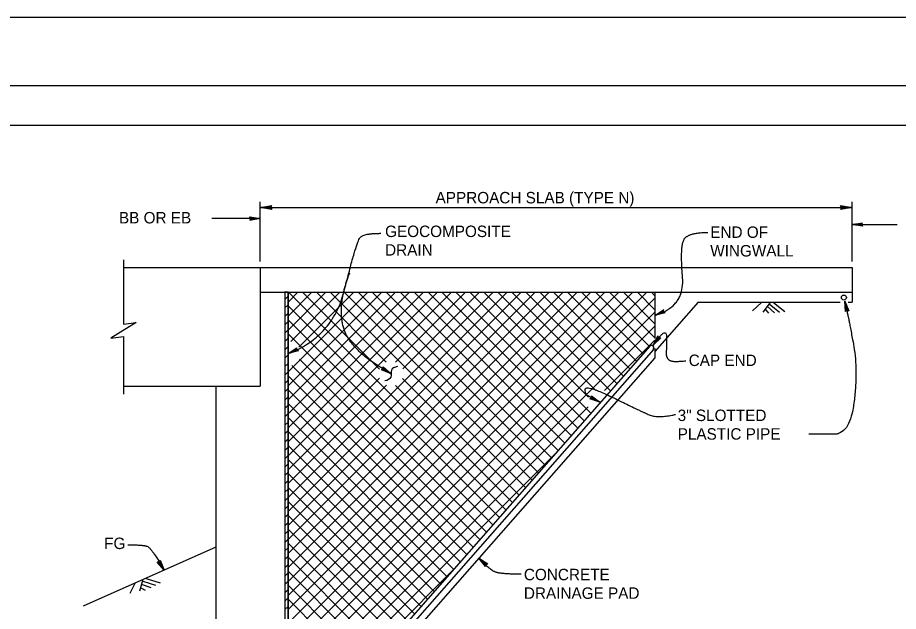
# Model space of a CAD drawing. Extents: x -893 to 867, y -474 to 712.
# Drawn here: x -306 to 252, y 336 to 712 of the extents above; entities that cross this region are included whole.
import ezdxf

# ---------------------------------------------------------------- set-up
doc = ezdxf.new("R2010")
doc.units = 0
for name, color, linetype in [('12 Coord Grid', 7, 'Continuous'), ('border_PLOTTING-ELEMENTS', 7, 'Continuous'), ('border_rw_22x34_Cut_Lines', 7, 'Continuous'), ('border_SHEET', 7, 'Continuous'), ('df_DETAIL', 7, 'Continuous'), ('df_INLET', 7, 'Continuous'), ('pp_PRESENTATION', 7, 'Continuous'), ('rd_PROFILE-OG', 7, 'Continuous'), ('str_Concrete-A', 7, 'Continuous'), ('str_Text-A', 7, 'Continuous')]:
    doc.layers.add(name, color=color, linetype=linetype)

# ---------------------------------------------------------------- blocks, each defined once
blk = doc.blocks.new('TERMAG-E')
at = {"layer": '12 Coord Grid'}
for p, q in [((-14.420088, 1.268592), (-15.202128, 2.537184)), ((-15.202128, 2.537184), (0, 0)), ((0, 0), (-15.202128, -2.53992)), ((-14.81088, 1.902888), (0, 0)), ((0, 0), (-14.81088, -1.904712)), ((0, 0), (-14.420088, 1.268592)), ((-14.420088, 1.268592), (-13.638504, 0)), ((-14.420088, -1.270416), (0, 0)), ((-13.638504, 0), (-14.420088, -1.270416)), ((0, 0), (-14.029296, 0.634296)), ((-14.029296, -0.635208), (0, 0)), ((-13.638504, 0), (0, 0)), ((-14.420088, -1.270416), (-15.202128, -2.53992))]:
    blk.add_line(p, q, dxfattribs=at)

msp = doc.modelspace()

# ---------------------------------------------------------------- linework, layer by layer
at = {"layer": 'border_PLOTTING-ELEMENTS'}
for points in [[(-893.45, -474.04), (866.55, -474.04), (866.55, 711.96), (-893.45, 711.96)], [(-863.45, 668.96), (836.55, 668.96), (836.55, -431.04), (-863.45, -431.04)]]:
    msp.add_lwpolyline(points, close=True, dxfattribs=at)
at = {"layer": 'border_rw_22x34_Cut_Lines'}
msp.add_lwpolyline([(-863.45, 668.96), (836.55, 668.96), (836.55, -431.04), (-863.45, -431.04)], close=True, dxfattribs=at)
at = {"layer": 'border_SHEET'}
msp.add_line((-813.45, 643.96), (811.55, 643.96), dxfattribs=at)
at = {"layer": 'df_DETAIL'}
for p, q in [((-135, 514.16), (-111.07, 538.09)), ((-135, 523), (-119.91, 538.09)), ((-135, 531.84), (-128.75, 538.09)), ((-135, 478.79), (-75.72, 538.08)), ((-135, 487.63), (-84.56, 538.08)), ((-135, 443.42), (-40.36, 538.07)), ((-135, 452.26), (-49.2, 538.07)), ((-135, 461.11), (-58.04, 538.07)), ((-135, 469.95), (-66.88, 538.07)), ((-135, 408.06), (-5, 538.06)), ((-135, 434.58), (-31.52, 538.06)), ((-135, 363.85), (39.19, 538.05)), ((-135, 372.69), (30.35, 538.05)), ((-135, 381.53), (21.52, 538.05)), ((-135, 390.37), (12.68, 538.05)), ((-135, 399.21), (3.84, 538.05)), ((-135, 328.48), (74.55, 538.04)), ((-135, 337.32), (65.71, 538.04)), ((-135, 346.16), (56.87, 538.04)), ((-135, 355.01), (48.03, 538.04)), ((-135, 310.8), (92.23, 538.03)), ((-135, 319.64), (83.39, 538.03)), ((-134.74, 538.03), (3, 400.28)), ((-133.36, 506.96), (-102.24, 538.08)), ((-128.21, 503.27), (-93.4, 538.08)), ((-125.96, 538.09), (-77.15, 489.28)), ((-117.12, 538.09), (-72.82, 493.79)), ((-108.27, 538.08), (15.42, 414.4)), ((-99.43, 538.08), (19.55, 419.1)), ((-90.58, 538.08), (23.69, 423.81)), ((-81.74, 538.08), (27.82, 428.51)), ((-72.9, 538.08), (31.96, 433.22)), ((-66.87, 493.87), (-22.68, 538.06)), ((-64.05, 538.07), (36.09, 437.93)), ((-62.41, 489.49), (-13.84, 538.06)), ((-55.21, 538.07), (40.23, 442.63)), ((-46.36, 538.07), (44.37, 447.34)), ((-37.52, 538.07), (48.5, 452.04)), ((-28.68, 538.06), (52.64, 456.75)), ((-19.83, 538.06), (56.77, 461.46)), ((-10.99, 538.06), (55.34, 471.73)), ((-2.14, 538.06), (59.95, 475.97)), ((6.7, 538.05), (69.18, 475.57)), ((15.54, 538.05), (73.32, 480.28)), ((24.39, 538.05), (77.46, 484.98)), ((33.23, 538.05), (81.59, 489.69)), ((42.08, 538.04), (85.73, 494.39)), ((50.92, 538.04), (89.87, 499.1)), ((59.76, 538.04), (94, 503.8)), ((68.61, 538.04), (97.37, 509.28)), ((77.45, 538.04), (97.37, 518.12)), ((86.3, 538.03), (97.36, 526.97)), ((95.14, 538.03), (97.36, 535.81)), ((-132.89, 304.07), (97.36, 534.32)), ((-135, 529.45), (-1.13, 395.57)), ((-128.89, 299.22), (97.36, 525.48)), ((-135, 520.61), (-5.26, 390.87)), ((-121.2, 298.08), (97.36, 516.64)), ((-135, 511.77), (-9.4, 386.16)), ((65.44, 475.87), (97.37, 507.8)), ((-132.6, 491.68), (-17.67, 376.75)), ((-127.87, 495.79), (-13.53, 381.46)), ((-135, 485.24), (-21.81, 372.04)), ((-135, 425.74), (-77.11, 483.63)), ((-62.45, 483.42), (11.28, 409.69)), ((-135, 416.9), (-72.73, 479.18)), ((-135, 476.4), (-25.94, 367.34)), ((-66.96, 479.09), (7.14, 404.99)), ((-135, 467.56), (-30.08, 362.63)), ((-112.29, 298.15), (55.19, 465.62)), ((-135, 458.72), (-34.21, 357.93)), ((-135, 449.87), (-38.35, 353.22)), ((-135, 441.03), (-42.48, 348.51)), ((-103.4, 298.2), (34.36, 435.95)), ((-135, 432.19), (-46.62, 343.81)), ((-135, 423.35), (-50.76, 339.1)), ((-135, 414.51), (-54.89, 334.4)), ((-135, 405.67), (-59.03, 329.69)), ((-135, 396.82), (-63.16, 324.98)), ((-135, 387.98), (-67.3, 320.28)), ((-135, 379.14), (-71.43, 315.57)), ((-135, 370.3), (-75.57, 310.87)), ((-94.52, 298.23), (-29.77, 362.98)), ((-135, 361.46), (-79.71, 306.16)), ((-135, 352.62), (-84.16, 301.78)), ((-135, 343.77), (-90.16, 298.93))]:
    msp.add_line(p, q, dxfattribs=at)
at = {"layer": 'df_INLET'}
for p, q in [((-137.09, 538.03), (-137.09, 293.56)), ((-135, 538.03), (-137.09, 538.03)), ((-137.09, 538.03), (-137.09, 293.56)), ((-135, 538.03), (-135, 293.56))]:
    msp.add_line(p, q, dxfattribs=at)
msp.add_lwpolyline([(-135, 293.56), (-135, 299.58), (-135, 538.03)], dxfattribs=at)
at = {"layer": 'pp_PRESENTATION'}
for p, q in [((-239.34, 558.7), (-239.34, 517.96)), ((-239.34, 509.96), (-239.34, 473.47))]:
    msp.add_line(p, q, dxfattribs=at)
msp.add_lwpolyline([(-239.34, 517.96), (-231.34, 518.96), (-247.34, 508.96), (-239.34, 509.96)], dxfattribs=at)
at = {"layer": 'rd_PROFILE-OG'}
for p, q in [((164.89, 531.56), (159.27, 526.39)), ((170.3, 531.61), (165.69, 525.55)), ((169.85, 530.7), (176.37, 525.5)), ((172.49, 531.62), (179.79, 525.8)), ((167.16, 527.29), (169.26, 524.79)), ((168.7, 529.03), (173.16, 525.1)), ((-180.85, 376.69), (-264.83, 339.42)), ((-231.99, 354.14), (-235.38, 347.3)), ((-226.96, 356.12), (-229.08, 348.82)), ((-227.53, 353.15), (-221.95, 351.07)), ((-227.05, 355.12), (-219.09, 352.6)), ((-224.91, 356.92), (-216.01, 354.11)), ((-228.33, 350.97), (-225.48, 349.39))]:
    msp.add_line(p, q, dxfattribs=at)
at = {"layer": 'str_Concrete-A'}
for p, q in [((-239.34, 553.66), (222.4, 553.66)), ((-152.72, 553.66), (-152.72, 478.64)), ((222.4, 553.66), (222.4, 531.78)), ((-152.72, 538.03), (222.4, 538.03)), ((-137.09, 538.03), (-137.09, 293.56)), ((97.36, 538.03), (97.36, 508.81)), ((-137.09, 533.41), (-135, 535.5)), ((-137.09, 528.11), (-135, 530.19)), ((124.84, 531.78), (97.36, 500.52)), ((124.84, 531.78), (214.75, 531.78)), ((219.84, 531.78), (222.4, 531.78)), ((-137.09, 522.8), (-135, 524.89)), ((-137.09, 517.5), (-135, 519.58)), ((-137.09, 512.19), (-135, 514.28)), ((-137.09, 506.89), (-135, 508.97)), ((-137.09, 501.58), (-135, 503.67)), ((94.1, 503.91), (-82.03, 303.56)), ((97.36, 502.42), (97.36, 496.58)), ((-137.09, 496.28), (-135, 498.36)), ((96.48, 501.88), (-80.61, 300.43)), ((-137.09, 490.97), (-135, 493.06)), ((97.36, 496.58), (-84.58, 289.62)), ((-137.09, 485.67), (-135, 487.75)), ((-137.09, 480.36), (-135, 482.45)), ((-239.34, 478.64), (-152.72, 478.64)), ((-180.85, 478.64), (-180.85, 293.56)), ((-137.09, 475.06), (-135, 477.14)), ((-137.09, 469.75), (-135, 471.84)), ((-137.09, 464.45), (-135, 466.53)), ((-137.09, 459.14), (-135, 461.23)), ((-137.09, 453.84), (-135, 455.92)), ((-137.09, 448.53), (-135, 450.62)), ((-137.09, 443.23), (-135, 445.31)), ((-137.09, 437.92), (-135, 440.01)), ((-137.09, 432.62), (-135, 434.7)), ((-137.09, 427.31), (-135, 429.4)), ((-137.09, 422.01), (-135, 424.09)), ((-137.09, 416.7), (-135, 418.79)), ((-137.09, 411.4), (-135, 413.48)), ((-137.09, 406.09), (-135, 408.18)), ((-137.09, 400.79), (-135, 402.87)), ((-137.09, 395.48), (-135, 397.57)), ((-137.09, 390.18), (-135, 392.26)), ((-137.09, 384.87), (-135, 386.96)), ((-137.09, 379.57), (-135, 381.65)), ((-137.09, 374.26), (-135, 376.35)), ((-137.09, 368.96), (-135, 371.04)), ((-137.09, 363.65), (-135, 365.74)), ((-137.09, 358.35), (-135, 360.43)), ((-137.09, 353.04), (-135, 355.13)), ((-137.09, 347.74), (-135, 349.82)), ((-137.09, 342.43), (-135, 344.52)), ((-137.09, 337.13), (-135, 339.21))]:
    msp.add_line(p, q, dxfattribs=at)
msp.add_circle((217.12, 534.7), 1.56, dxfattribs=at)
msp.add_arc((95.26, 502.86), 1.56, 315, 139.7027, dxfattribs=at)
at = {"layer": 'str_Text-A'}
for p, q in [((-152.72, 557.64), (-152.72, 595.3)), ((-152.72, 591.79), (222.4, 591.79)), ((222.4, 557.64), (222.4, 595.3)), ((-158.98, 585.22), (-159.32, 585.77)), ((-159.32, 585.77), (-152.72, 584.67)), ((-152.72, 584.67), (-159.32, 583.57)), ((-158.98, 584.12), (-159.32, 583.57)), ((-159.15, 585.5), (-152.72, 584.67)), ((-152.72, 584.67), (-159.15, 583.85)), ((-152.72, 584.67), (-158.98, 585.22)), ((-158.98, 585.22), (-158.64, 584.67)), ((-158.98, 584.12), (-152.72, 584.67)), ((-158.64, 584.67), (-158.98, 584.12)), ((-152.72, 584.67), (-158.81, 584.95)), ((-158.81, 584.4), (-152.72, 584.67)), ((-158.64, 584.67), (-152.72, 584.67)), ((222.4, 580.96), (229, 582.06)), ((222.4, 580.96), (228.83, 581.79)), ((228.66, 581.51), (222.4, 580.96)), ((228.49, 581.23), (222.4, 580.96)), ((228.32, 580.96), (222.4, 580.96)), ((229, 579.86), (222.4, 580.96)), ((222.4, 580.96), (228.66, 580.41)), ((228.83, 580.13), (222.4, 580.96)), ((222.4, 580.96), (228.49, 580.68)), ((222.4, 580.96), (250.88, 580.96)), ((228.32, 580.96), (228.66, 581.51)), ((228.66, 580.41), (228.32, 580.96)), ((228.66, 581.51), (229, 582.06)), ((228.66, 580.41), (229, 579.86)), ((218.96, 526.76), (217.64, 532.53)), ((218.03, 525.85), (217.64, 532.53)), ((217.64, 532.53), (220.18, 526.34)), ((219.57, 526.55), (217.64, 532.53)), ((217.64, 532.53), (218.5, 526.31)), ((218.27, 526.08), (217.64, 532.53)), ((217.64, 532.53), (218.73, 526.53)), ((219.26, 526.66), (217.64, 532.53)), ((217.64, 532.53), (219.88, 526.45)), ((97.36, 523.42), (102.97, 527.07)), ((97.36, 523.42), (102.92, 526.75)), ((102.88, 526.43), (97.36, 523.42)), ((102.83, 526.11), (97.36, 523.42)), ((102.79, 525.79), (97.36, 523.42)), ((97.36, 523.42), (103.05, 525.61)), ((97.36, 523.42), (103.32, 525.42)), ((103.59, 525.24), (97.36, 523.42)), ((103.85, 525.05), (97.36, 523.42)), ((102.79, 525.79), (102.88, 526.43)), ((103.32, 525.42), (102.79, 525.79)), ((102.88, 526.43), (102.97, 527.07)), ((103.32, 525.42), (103.85, 525.05)), ((218.5, 526.31), (218.03, 525.85)), ((218.5, 526.31), (218.96, 526.76)), ((218.96, 526.76), (219.57, 526.55)), ((219.57, 526.55), (220.18, 526.34)), ((96.32, 504.48), (99.23, 510.5)), ((96.32, 504.48), (99.36, 510.2)), ((99.48, 509.9), (96.32, 504.48)), ((99.61, 509.61), (96.32, 504.48)), ((99.74, 509.31), (96.32, 504.48)), ((96.32, 504.48), (100.06, 509.29)), ((96.32, 504.48), (100.38, 509.27)), ((100.71, 509.25), (96.32, 504.48)), ((101.03, 509.23), (96.32, 504.48)), ((99.48, 509.9), (99.23, 510.5)), ((99.74, 509.31), (99.48, 509.9)), ((100.38, 509.27), (99.74, 509.31)), ((100.38, 509.27), (101.03, 509.23)), ((-135, 499.22), (-129.42, 502.91)), ((-135, 499.22), (-129.46, 502.59)), ((-129.51, 502.27), (-135, 499.22)), ((-129.59, 501.62), (-129.51, 502.27)), ((-129.51, 502.27), (-129.42, 502.91)), ((-129.55, 501.95), (-135, 499.22)), ((-129.59, 501.62), (-135, 499.22)), ((-135, 499.22), (-129.33, 501.44)), ((-135, 499.22), (-129.06, 501.26)), ((-128.79, 501.08), (-135, 499.22)), ((-128.53, 500.89), (-135, 499.22)), ((-129.06, 501.26), (-129.59, 501.62)), ((-129.06, 501.26), (-128.53, 500.89)), ((-75.36, 489.31), (-75.94, 489.02)), ((-69.74, 486.5), (-75.94, 489.02)), ((-69.74, 486.5), (-75.65, 489.17)), ((-74.79, 489.6), (-75.36, 489.31)), ((-75.36, 489.31), (-69.74, 486.5)), ((-75.07, 489.46), (-69.74, 486.5)), ((-74.79, 490.25), (-74.79, 490.9)), ((-74.79, 490.9), (-69.74, 486.5)), ((-74.79, 490.57), (-69.74, 486.5)), ((-69.74, 486.5), (-74.79, 490.25)), ((-74.79, 490.25), (-74.79, 489.6)), ((-69.74, 486.5), (-74.79, 489.93)), ((-74.79, 489.6), (-69.74, 486.5)), ((56.76, 470.91), (56.2, 470.58)), ((62.56, 468.5), (56.2, 470.58)), ((62.56, 468.5), (56.48, 470.74)), ((57.31, 471.24), (56.76, 470.91)), ((56.76, 470.91), (62.56, 468.5)), ((57.03, 471.07), (62.56, 468.5)), ((57.27, 471.88), (57.22, 472.53)), ((57.22, 472.53), (62.56, 468.5)), ((57.24, 472.21), (62.56, 468.5)), ((62.56, 468.5), (57.27, 471.88)), ((57.27, 471.88), (57.31, 471.24)), ((62.56, 468.5), (57.29, 471.56)), ((57.31, 471.24), (62.56, 468.5)), ((-216.34, 367.8), (-216.05, 368.39)), ((-216.05, 368.39), (-213.46, 362.22)), ((-9.82, 365.69), (-14.23, 369.64)), ((-10.04, 364.42), (-14.23, 369.64)), ((-14.23, 369.64), (-8.57, 366.06)), ((-9.19, 365.88), (-14.23, 369.64)), ((-14.23, 369.64), (-9.93, 365.06)), ((-9.99, 364.74), (-14.23, 369.64)), ((-14.23, 369.64), (-9.87, 365.37)), ((-9.5, 365.78), (-14.23, 369.64)), ((-14.23, 369.64), (-8.88, 365.97)), ((-217.27, 367.22), (-217.92, 367.21)), ((-213.46, 362.22), (-217.92, 367.21)), ((-213.46, 362.22), (-217.59, 367.21)), ((-217.27, 367.22), (-213.46, 362.22)), ((-216.62, 367.22), (-217.27, 367.22)), ((-216.95, 367.22), (-213.46, 362.22)), ((-216.34, 367.8), (-216.62, 367.22)), ((-216.62, 367.22), (-213.46, 362.22)), ((-213.46, 362.22), (-216.48, 367.51)), ((-213.46, 362.22), (-216.34, 367.8)), ((-216.2, 368.09), (-213.46, 362.22)), ((-9.93, 365.06), (-10.04, 364.42)), ((-9.93, 365.06), (-9.82, 365.69)), ((-9.82, 365.69), (-9.19, 365.88)), ((-9.19, 365.88), (-8.57, 366.06))]:
    msp.add_line(p, q, dxfattribs=at)
for points, degree in [([(-152.72, 584.67), (-166.97, 584.67), (-177.04, 584.67), (-183.33, 584.67)], 2), ([(-135, 499.22), (-106.41, 510.03), (-91.63, 570.6), (-86.73, 575.39), (-76.16, 575.39)], 2), ([(97.36, 523.42), (116.39, 529.08), (113.44, 565.8), (117.53, 575.91), (130.87, 576.01)], 2), ([(-69.74, 486.5), (-95.53, 500.73), (-104.09, 529.94), (-95.95, 550.42)], 2), ([(217.64, 532.53), (218.94, 526.74), (220.42, 519.88), (226.12, 489.19), (220.95, 448.19), (201.14, 448.19), (194.81, 448.19)], 2), ([(96.32, 504.48), (104.34, 516.53), (104.98, 504.33), (104.09, 497.42), (107.86, 493.53), (116.99, 494.74)], 2), ([(-65.74, 491.1), (-67.58, 490.66), (-70.57, 489.36), (-68.91, 483.64), (-71.91, 482.34), (-73.74, 481.91)], 3), ([(62.56, 468.5), (57.31, 471.24), (53.22, 473.46), (53.22, 479.9), (87.15, 463.46), (98.94, 458.05), (110.37, 460.69)], 2), ([(-236.52, 378.2), (-227.26, 378.2), (-221.66, 376.36), (-213.46, 362.22)], 2), ([(12.74, 359.56), (1.93, 359.56), (-6.73, 361.44), (-14.23, 369.64)], 2)]:
    msp.add_open_spline(points, degree=degree, dxfattribs=at)

# ---------------------------------------------------------------- block references
at = {"layer": 'str_Text-A', "xscale": 0.487329956385942, "yscale": 0.4882334432996318, "rotation": 180}
msp.add_blockref('TERMAG-E', (-152.72, 591.79), dxfattribs=at)
at = {"layer": 'str_Text-A', "xscale": 0.487329956385942, "yscale": 0.4882334432996318}
msp.add_blockref('TERMAG-E', (222.4, 591.79), dxfattribs=at)

# ---------------------------------------------------------------- texts
at = {"layer": 'str_Text-A'}
for s, p in [('APPROACH SLAB (TYPE N)', (-41.58, 594.35)), ('BB OR EB', (-242.18, 581.65)), ('GEOCOMPOSITE ', (-73.56, 573.03)), ('END OF ', (132.44, 572.5)), ('DRAIN', (-73.56, 561.26)), ('WINGWALL', (132.44, 560.72)), ('CAP END', (118.79, 491.36)), ('3" SLOTTED ', (111.81, 456.53)), ('PLASTIC PIPE', (111.81, 444.75)), ('FG', (-251.57, 375.48)), ('CONCRETE ', (14.37, 355.74)), ('DRAINAGE PAD', (14.37, 343.97))]:
    msp.add_text(s, height=7.247, dxfattribs=at).set_placement(p)

doc.saveas('drawing.dxf')
